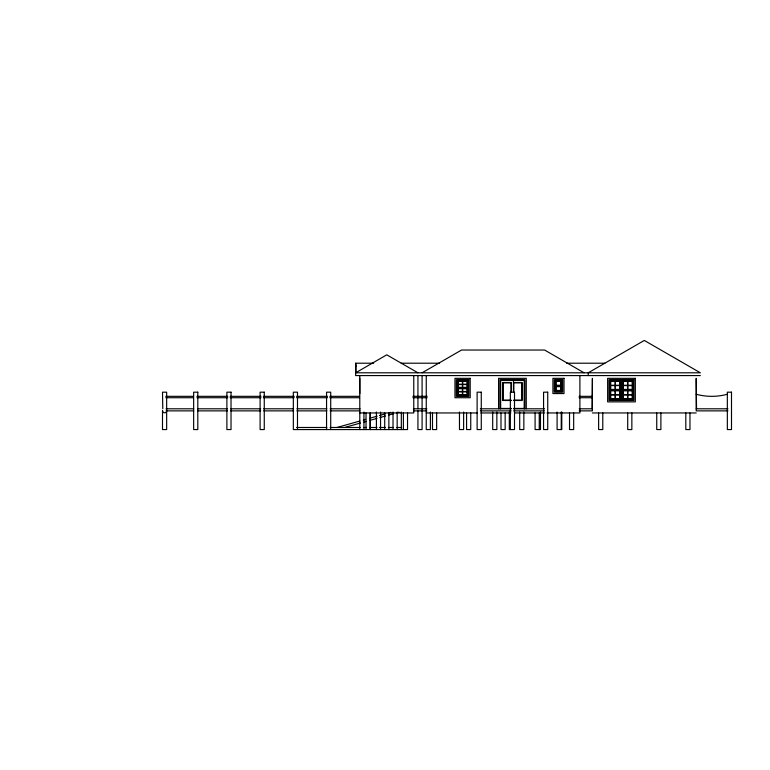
<?xml version="1.0" encoding="UTF-8"?>
<svg xmlns="http://www.w3.org/2000/svg" width="770" height="770" viewBox="0 0 770 770"><rect width="100%" height="100%" fill="white"/><g stroke="black" fill="none" stroke-linecap="round" stroke-linejoin="round"><path stroke-width="1.16" d="M166.657 410.872C166.917 413.914 161.7 413.028 162.778 410.872M422.104 372.796L461.548 350.032L544.611 350.032L584.055 372.796M336.942 427.485L359.936 421.017M363.296 420.074L365.683 419.4M370.168 418.139L377.185 416.166M379.475 415.521L385.231 413.904M388.503 412.99L390.794 412.345M344.614 427.485L360.514 423.009M363.931 422.056L366.202 421.411M369.61 420.458L377.021 418.37M379.831 417.581L385.51 415.983M388.59 415.117L393.46 413.75M396.694 412.836L399.004 412.191M373.662 363.209L355.682 363.209L355.663 372.796L700.354 372.796L644.298 340.436L588.241 372.796L588.241 375.567M401.237 363.209L439.593 363.209M566.662 363.209L604.854 363.209M355.673 366.405L356.366 366.405M700.354 375.567L355.634 375.567L355.682 363.209L355.682 372.796L386.781 354.826L417.918 372.796M359.802 378.339L359.802 393.566M513.465 382.488L522.118 382.488L522.118 400.487L513.465 400.487M554.997 385.606L561.917 385.606M554.997 386.299L561.917 386.299M457.043 387.685L468.122 387.685M457.043 388.378L468.122 388.378M609.715 389.755L620.793 389.755M622.17 389.755L633.248 389.755M609.715 390.448L620.793 390.448M622.17 390.448L633.248 390.448M165.781 396.338L193.337 396.338M196.918 396.338L227.766 396.338M230.143 396.338L261.001 396.338M263.369 396.338L294.227 396.338M296.594 396.338L327.452 396.338M329.82 396.338L359.494 396.338M412.893 396.338L427.129 396.338M579.088 396.338L592.053 396.338M165.781 397.724L193.337 397.724M196.918 397.724L227.766 397.724M230.143 397.724L261.001 397.724M263.369 397.724L294.227 397.724M296.594 397.724L327.452 397.724M329.82 397.724L359.494 397.724M412.893 397.724L427.129 397.724M579.088 397.724L592.053 397.724M511.039 400.14L503.079 400.14L503.079 382.834L511.039 382.834L511.039 392.065M513.811 400.14L521.771 400.14L521.771 382.834L513.811 382.834L513.811 392.065M511.386 400.487L502.733 400.487L502.733 382.488L511.386 382.488L511.386 392.094M500.654 408.447L511.136 408.447M513.465 408.447L524.197 408.447M162.778 408.793L162.499 392.18L166.657 392.18L166.657 429.564L162.499 429.564L162.499 410.872M166.05 408.793L193.722 408.793M197.524 408.793L227.487 408.793M230.759 408.793L260.712 408.793M263.648 408.793L293.611 408.793M296.883 408.793L326.836 408.793M330.109 408.793L360.071 408.793M413.403 408.793L426.85 408.793M480.336 408.793L511.251 408.793M513.6 408.793L544.515 408.793M579.213 408.793L592.486 408.793M696.196 408.793L727.958 408.793M166.05 410.872L193.722 410.872M197.524 410.872L227.487 410.872M230.759 410.872L260.712 410.872M263.648 410.872L293.611 410.872M296.883 410.872L326.836 410.872M330.109 410.872L360.071 410.872M413.403 410.872L426.85 410.872M480.384 410.872L511.241 410.872M513.609 410.872L544.467 410.872M579.213 410.872L592.399 410.872L592.399 378.339L592.053 408.793M727.958 410.872L696.196 410.872L696.196 378.339L696.542 408.793M359.792 412.951L413.769 412.951L413.769 375.567M426.262 412.951L477.236 412.951M480.836 412.951L510.895 412.951M514.504 412.951L544.563 412.951M546.96 412.951L579.897 412.951L579.897 375.567M592.399 412.951L696.196 412.951M296.614 427.485L326.836 427.485M330.109 427.485L360.206 427.485M363.806 427.485L366.27 427.485M369.754 427.485L377.002 427.485M379.398 427.485L385.404 427.485M388.359 427.485L393.085 427.485M396.887 427.485L401.603 427.485M689.968 412.951L689.968 429.564L685.81 429.564L685.81 412.951M660.891 412.951L660.891 429.564L656.743 429.564L656.743 412.951M632.555 389.755L632.555 381.102L622.863 381.102L622.863 389.755M632.555 390.448L632.555 399.101L622.863 399.101L622.863 390.448M631.852 412.951L631.852 429.564L627.704 429.564L627.704 412.951M621.486 379.726L621.486 400.487M620.1 389.755L620.1 381.102L610.408 381.102L610.408 389.755M620.1 390.448L620.1 399.101L610.408 399.101L610.408 390.448M602.785 412.951L602.785 429.564L598.627 429.564L598.627 412.951M592.303 396.04L592.303 396.637M573.669 412.951L573.669 429.564L569.521 429.564L569.521 412.951M561.782 412.037L561.782 429.564L557.095 429.564L557.095 412.037M561.243 412.037L561.243 429.564M561.224 385.606L561.224 381.102L555.69 381.102L555.69 385.606M561.224 386.299L561.224 390.794L555.69 390.794L555.69 386.299M540.463 412.037L540.463 429.564L535.092 429.564L535.092 412.951M539.25 412.951L539.25 429.564M526.266 408.793L526.266 378.339L498.585 378.339L498.585 408.793M524.89 408.793L524.89 379.726L499.961 379.726L499.961 408.793M524.197 408.793L524.197 380.418L500.654 380.418L500.654 408.793M523.85 412.037L523.85 429.564L519.692 429.564L519.692 412.037M513.465 380.418L513.465 392.094M510.346 429.564L510.346 392.18L514.504 392.18L514.504 429.564L509.307 429.564L509.307 412.037M505.159 412.951L505.159 429.564L501 429.564L501 412.951M496.852 412.037L496.852 429.564L492.694 429.564L492.694 412.037M470.74 412.951L470.74 429.564L466.582 429.564L466.582 412.951M467.428 387.685L467.428 381.102L457.736 381.102L457.736 387.685M467.428 388.378L467.428 394.952L457.736 394.952L457.736 388.378M463.627 412.037L463.627 429.564L459.469 429.564L459.469 412.037M436.648 412.951L436.648 429.564L432.49 429.564L432.49 412.951M430.392 412.037L430.392 429.564L426.243 429.564L426.262 375.567M422.085 375.567L422.085 429.564L417.937 429.564L417.937 410.872M417.937 375.567L417.937 396.338M417.937 397.724L417.937 408.793M407.532 412.951L407.532 429.564L293.332 429.564L293.332 392.18L297.489 392.18L297.489 429.564M403.384 412.951L403.384 429.564M401.324 412.056L401.324 429.564M397.166 412.037L397.166 429.564M393.018 412.037L393.018 429.564M388.86 412.951L388.86 429.564M384.711 412.951L384.711 429.564M380.553 412.037L380.553 429.564M376.405 412.037L376.405 429.564M366.029 412.951L366.039 429.564M363.94 412.037L363.94 429.564M359.792 375.567L359.792 429.564M330.715 429.564L330.715 392.18L326.557 392.18L326.557 429.564M727.342 394.259A59.444 59.444 0 0 1 696.196 394.259M470.2 378.339L454.974 378.339L454.974 397.724L470.2 397.724L470.2 378.339M563.996 378.339L552.918 378.339L552.918 393.566L563.996 393.566L563.996 378.339M635.327 378.339L607.636 378.339L607.636 401.873L635.327 401.873L635.327 378.339M468.815 379.726L456.35 379.726L456.35 396.338L468.815 396.338L468.815 379.726M562.61 379.726L554.304 379.726L554.304 392.18L562.61 392.18L562.61 379.726M633.941 379.726L609.022 379.726L609.022 400.487L633.941 400.487L633.941 379.726M468.122 380.418L457.043 380.418L457.043 395.645L468.122 395.645L468.122 380.418M561.917 380.418L554.997 380.418L554.997 391.487L561.917 391.487L561.917 380.418M620.793 380.418L609.715 380.418L609.715 399.794L620.793 399.794L620.793 380.418M633.248 380.418L622.17 380.418L622.17 399.794L633.248 399.794L633.248 380.418M462.414 381.448L458.083 381.448L458.083 384.22L462.414 384.22L462.414 381.448M467.082 381.448L462.76 381.448L462.76 384.22L467.082 384.22L467.082 381.448M560.878 381.448L556.036 381.448L556.036 385.26L560.878 385.26L560.878 381.448M615.076 381.448L610.754 381.448L610.754 385.26L615.076 385.26L615.076 381.448M619.754 381.448L615.423 381.448L615.423 385.26L619.754 385.26L619.754 381.448M627.54 381.448L623.209 381.448L623.209 385.26L627.54 385.26L627.54 381.448M632.209 381.448L627.887 381.448L627.887 385.26L632.209 385.26L632.209 381.448M462.414 384.567L458.083 384.567L458.083 387.339L462.414 387.339L462.414 384.567M467.082 384.567L462.76 384.567L462.76 387.339L467.082 387.339L467.082 384.567M615.076 385.606L610.754 385.606L610.754 389.418L615.076 389.418L615.076 385.606M619.754 385.606L615.423 385.606L615.423 389.418L619.754 389.418L619.754 385.606M627.54 385.606L623.209 385.606L623.209 389.418L627.54 389.418L627.54 385.606M632.209 385.606L627.887 385.606L627.887 389.418L632.209 389.418L632.209 385.606M560.878 386.646L556.036 386.646L556.036 390.448L560.878 390.448L560.878 386.646M462.414 388.725L458.083 388.725L458.083 391.487L462.414 391.487L462.414 388.725M467.082 388.725L462.76 388.725L462.76 391.487L467.082 391.487L467.082 388.725M615.076 390.794L610.754 390.794L610.754 394.606L615.076 394.606L615.076 390.794M619.754 390.794L615.423 390.794L615.423 394.606L619.754 394.606L619.754 390.794M627.54 390.794L623.209 390.794L623.209 394.606L627.54 394.606L627.54 390.794M632.209 390.794L627.887 390.794L627.887 394.606L632.209 394.606L632.209 390.794M462.414 391.834L458.083 391.834L458.083 394.606L462.414 394.606L462.414 391.834M467.082 391.834L462.76 391.834L462.76 394.606L467.082 394.606L467.082 391.834M197.803 392.18L193.655 392.18L193.655 429.564L197.803 429.564L197.803 392.18M231.029 392.18L226.881 392.18L226.881 429.564L231.029 429.564L231.029 392.18M264.264 392.18L260.106 392.18L260.106 429.564L264.264 429.564L264.264 392.18M481.279 392.18L477.121 392.18L477.121 429.564L481.279 429.564L481.279 392.18M547.73 392.18L543.572 392.18L543.572 429.564L547.73 429.564L547.73 392.18M731.5 392.18L727.342 392.18L727.342 429.564L731.5 429.564L731.5 392.18M615.076 394.952L610.754 394.952L610.754 398.754L615.076 398.754L615.076 394.952M619.754 394.952L615.423 394.952L615.423 398.754L619.754 398.754L619.754 394.952M627.54 394.952L623.209 394.952L623.209 398.754L627.54 398.754L627.54 394.952M632.209 394.952L627.887 394.952L627.887 398.754L632.209 398.754L632.209 394.952M370.187 429.564L370.187 412.951L370.168 429.564"/></g></svg>
